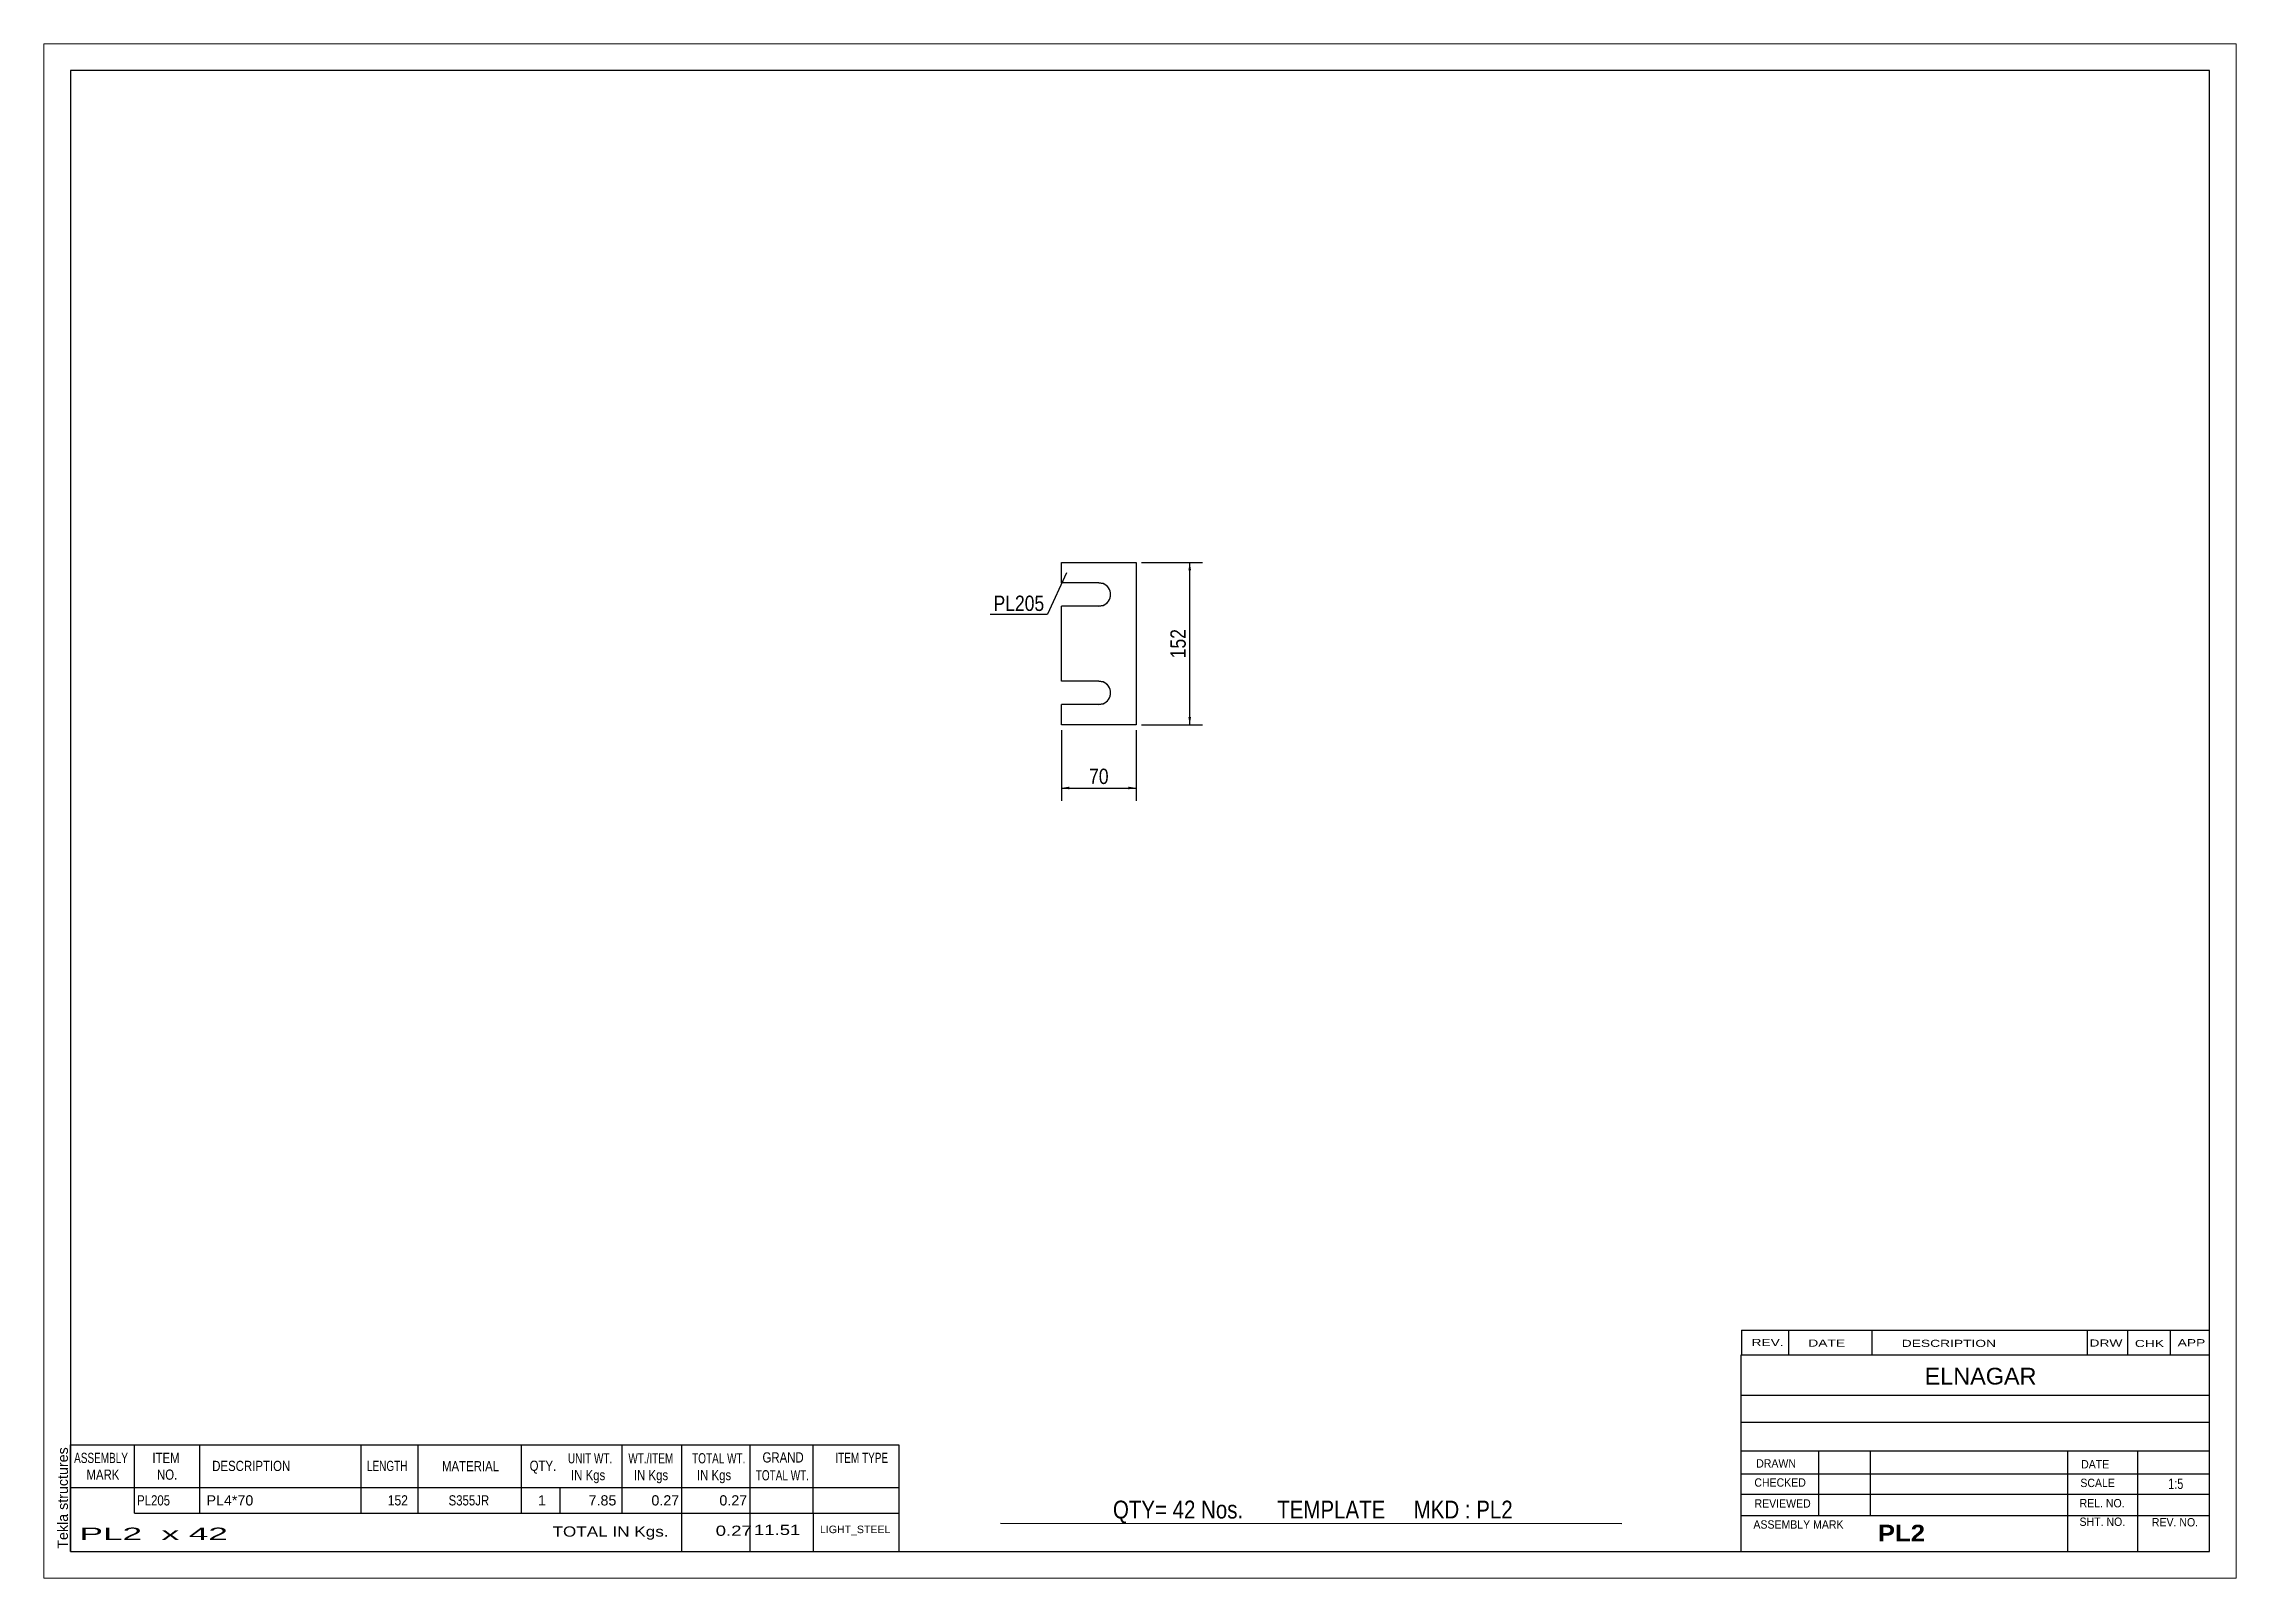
# Paper-space layout 'Layout1' of a CAD drawing. Header units: millimetres. Extents: x 0 to 410, y 0 to 287.
# The model-space entities are those that its viewports show. They can reach past a viewport. Long polylines and large blocks are cut down to what shows.
import ezdxf

# ---------------------------------------------------------------- set-up
doc = ezdxf.new("R2010")
doc.units = ezdxf.units.MM
doc.linetypes.add('DXK_LINE_DOT1', pattern=[1.8814, 0.9407, -0.9407])
doc.layers.add('Viewport layer', color=7, linetype='Continuous', plot=False)
doc.styles.add('Arial', font='ARIAL.TTF', dxfattribs={"height": 0.2})
doc.styles.add('Arial Bold', font='ARIALBD.TTF', dxfattribs={"height": 0.2})
doc.styles.add('Arial Narrow', font='ARIALN.TTF', dxfattribs={"height": 0.2})

# ---------------------------------------------------------------- blocks, each defined once
blk = doc.blocks.new('Unknown-627398279-1301')
at = {"color": 5, "linetype": 'Continuous'}
for p, q in [((214.7, 107.2), (-185.3, 107.2)), ((-185.3, 107.2), (-185.3, -169.8)), ((214.7, -169.8), (214.7, 107.2)), ((-185.3, -169.8), (214.7, -169.8))]:
    blk.add_line(p, q, dxfattribs=at)
at = {"color": 174, "linetype": 'Continuous', "style": 'Arial'}
blk.add_text('Tekla structures', height=1.9102, rotation=90, dxfattribs=at).set_placement((-185.8, -169.3))
blk = doc.blocks.new('Part-627398279-1221 - 1216')
at = {"color": 2, "linetype": 'Continuous'}
for p, q in [((0, 11.4), (0, 15.2)), ((0, 15.2), (14, 15.2)), ((14, 15.2), (14, -15.2)), ((7, 11.4), (0, 11.4)), ((7.84, 11.23), (7, 11.4)), ((0, -7), (0, 7)), ((7, 7), (0, 7)), ((7, 7), (7.84, 7.17)), ((7, -7), (0, -7)), ((7.84, -7.17), (7, -7)), ((0, -15.2), (0, -11.4)), ((7, -11.4), (0, -11.4)), ((7, -11.4), (7.84, -11.23)), ((14, -15.2), (0, -15.2))]:
    blk.add_line(p, q, dxfattribs=at)
at = {"color": 7, "linetype": 'DXK_LINE_DOT1'}
for p, q in [((7, 11.4), (7.84, 11.23)), ((7.84, 7.17), (7, 7)), ((7, -7), (7.84, -7.17)), ((7.84, -11.23), (7, -11.4))]:
    blk.add_line(p, q, dxfattribs=at)
at = {"color": 2, "linetype": 'Continuous'}
for centre in [(7, 9.2), (7, -9.2)]:
    blk.add_arc(centre, 2.2, 292.5, 67.5, dxfattribs=at)
at = {"color": 7, "linetype": 'DXK_LINE_DOT1'}
for centre in [(7, 9.2), (7, -9.2)]:
    blk.add_arc(centre, 2.2, 292.5, 67.5, dxfattribs=at)
blk = doc.blocks.new('StraightDimension-627398279-1239 - 1216')
at = {"linetype": 'Continuous'}
for points in [[(1.5, -27.25), (0, -27), (1.5, -26.75)], [(12.5, -26.75), (14, -27), (12.5, -27.25)]]:
    blk.add_hatch(color=7, dxfattribs=at).paths.add_polyline_path(points)
at = {"color": 7, "linetype": 'Continuous'}
for p, q in [((0, -16.2), (0, -29.4)), ((14, -16.2), (14, -29.4)), ((0, -27), (14, -27))]:
    blk.add_line(p, q, dxfattribs=at)
at = {"color": 0}
blk.add_wipeout([(9.428125, -26.85), (9.428125, -22.65), (4.571875, -22.65), (4.571875, -26.85)], dxfattribs=at)
at = {"color": 3, "style": 'Arial Narrow'}
blk.add_text('70', height=2.8632812, dxfattribs=at).set_placement((5.171875, -26.25))
blk = doc.blocks.new('StraightDimension-627398279-1224 - 1216')
at = {"linetype": 'Continuous'}
for points in [[(23.75, 13.7), (24, 15.2), (24.25, 13.7)], [(24.25, -13.7), (24, -15.2), (23.75, -13.7)]]:
    blk.add_hatch(color=7, dxfattribs=at).paths.add_polyline_path(points)
at = {"color": 7, "linetype": 'Continuous'}
for p, q in [((15, 15.2), (26.4, 15.2)), ((24, -15.2), (24, 15.2)), ((15, -15.2), (26.4, -15.2))]:
    blk.add_line(p, q, dxfattribs=at)
at = {"color": 0}
blk.add_wipeout([(23.85, 3.34), (19.65, 3.34), (19.65, -3.34), (23.85, -3.34)], dxfattribs=at)
at = {"color": 3, "style": 'Arial Narrow'}
blk.add_text('152', height=2.863, rotation=90.0002, dxfattribs=at).set_placement((23.25, -2.74))
blk = doc.blocks.new('CBS_CALLOFF-627398279-1309')
at = {"color": 7, "linetype": 'Continuous'}
blk.add_line((-11.42, -164.53), (104.81, -164.55), dxfattribs=at)
at = {"color": 3, "linetype": 'Continuous', "style": 'Arial Narrow'}
blk.add_text('QTY= 42 Nos.      TEMPLATE     MKD : PL2', height=3.3405, dxfattribs=at).set_placement((9.64, -163.64))
blk = doc.blocks.new('CBS_BOM-627398279-1308')
at = {"color": 7, "linetype": 'Continuous'}
for p, q in [((-185.33, -157.83), (-185.33, -149.83)), ((-185.32, -149.83), (-30.41, -149.83)), ((-173.33, -157.83), (-173.33, -149.83)), ((-161.14, -157.83), (-161.14, -149.83)), ((-130.97, -157.83), (-130.97, -149.83)), ((-120.29, -157.83), (-120.29, -149.83)), ((-100.98, -157.83), (-100.98, -149.83)), ((-82.17, -157.83), (-82.17, -149.83)), ((-70.96, -157.83), (-70.96, -149.83)), ((-58.18, -157.83), (-58.18, -149.83)), ((-46.43, -157.83), (-46.43, -149.83)), ((-30.4, -149.84), (-30.41, -157.82)), ((-185.33, -157.83), (-30.4, -157.83)), ((-185.33, -162.63), (-185.33, -157.83)), ((-173.33, -162.63), (-173.33, -157.83)), ((-161.14, -162.63), (-161.14, -157.83)), ((-130.97, -162.63), (-130.97, -157.83)), ((-120.29, -162.63), (-120.29, -157.83)), ((-100.98, -162.63), (-100.98, -157.83)), ((-93.71, -162.63), (-93.71, -157.83)), ((-82.17, -162.63), (-82.17, -157.83)), ((-70.96, -162.63), (-70.96, -157.83)), ((-58.18, -162.63), (-58.18, -157.83)), ((-46.41, -162.63), (-46.41, -157.83)), ((-30.4, -157.84), (-30.4, -162.63)), ((-185.33, -169.83), (-185.33, -162.65)), ((-173.33, -162.63), (-30.4, -162.63)), ((-70.96, -169.83), (-70.96, -162.65)), ((-58.18, -169.83), (-58.18, -162.65)), ((-46.37, -169.83), (-46.37, -162.65)), ((-30.4, -162.63), (-30.4, -169.83)), ((-185.33, -169.83), (-30.4, -169.83))]:
    blk.add_line(p, q, dxfattribs=at)
at = {"color": 3, "linetype": 'Continuous', "style": 'Arial'}
for s, height, width, p in [('ASSEMBLY', 1.91, 0.7, (-184.64, -153.26)), ('ITEM', 1.91, 0.8, (-170, -153.26)), ('UNIT WT.', 1.91, 0.7, (-92.29, -153.33)), ('WT./ITEM', 1.91, 0.7, (-80.99, -153.33)), ('TOTAL WT.', 1.91, 0.7, (-69.06, -153.33)), ('GRAND', 1.91, 0.8, (-55.9, -153.17)), ('ITEM TYPE', 1.91, 0.7, (-42.27, -153.25)), ('MARK', 1.91, 0.8, (-182.33, -156.39)), ('NO.', 1.91, 0.8, (-169.14, -156.39)), ('DESCRIPTION', 1.9102, 0.8, (-158.81, -154.76)), ('LENGTH', 1.91, 0.7, (-129.87, -154.76)), ('MATERIAL', 1.91, 0.8, (-115.84, -154.81)), ('QTY.', 1.91, 0.8, (-99.45, -154.73)), ('IN Kgs', 1.91, 0.8, (-91.71, -156.47)), ('IN Kgs', 1.91, 0.8, (-79.95, -156.47)), ('IN Kgs', 1.91, 0.8, (-68.16, -156.47)), ('TOTAL WT.', 1.91, 0.7, (-57.16, -156.51))]:
    blk.add_text(s, height=height, dxfattribs=dict(at, width=width)).set_placement(p)
at = {"color": 7, "linetype": 'Continuous', "style": 'Arial'}
for s, width, p in [('PL205', 0.8, (-172.87, -161.2)), ('152', 0.85, (-125.99, -161.2)), ('S355JR', 0.8, (-114.61, -161.2))]:
    blk.add_text(s, height=1.91, dxfattribs=dict(at, width=width)).set_placement(p)
for s, p in [('PL4*70', (-159.88, -161.2)), ('1', (-97.89, -161.2)), ('7.85', (-88.42, -161.2)), ('0.27', (-76.67, -161.2)), ('0.27', (-63.96, -161.2))]:
    blk.add_text(s, height=1.91, dxfattribs=at).set_placement(p)
at = {"color": 6, "linetype": 'Continuous', "style": 'Arial'}
for s, height, width, p in [('PL2  x 42', 2.292, 2.05, (-183.61, -167.64)), ('TOTAL IN Kgs.', 1.9102, 1.2, (-95.17, -167.03)), ('0.27', 1.91, 1.3, (-64.65, -166.88)), ('11.51', 1.91, 1.3, (-57.5, -166.72))]:
    blk.add_text(s, height=height, dxfattribs=dict(at, width=width)).set_placement(p)
blk.add_text('LIGHT_STEEL', height=1.4135, dxfattribs=at).set_placement((-45.15, -166.38))
blk = doc.blocks.new('CBS_NAME_BLOG-627398279-1310')
at = {"color": 7, "linetype": 'Continuous'}
for p, q in [((127.11, -133.05), (214.63, -133.05)), ((127.11, -169.76), (127.11, -133.05)), ((127.11, -140.59), (214.63, -140.59)), ((127.19, -145.64), (214.7, -145.64)), ((127.11, -151.01), (214.63, -151.01)), ((141.64, -163.12), (141.64, -151.02)), ((151.32, -163.09), (151.32, -151.02)), ((188.24, -169.76), (188.24, -151.03)), ((201.29, -169.76), (201.29, -151.02)), ((127.12, -155.31), (214.7, -155.29)), ((127.11, -159.06), (214.63, -159.06)), ((127.11, -163.1), (214.63, -163.1)), ((127.11, -169.8), (214.7, -169.8))]:
    blk.add_line(p, q, dxfattribs=at)
at = {"color": 3, "linetype": 'Continuous', "style": 'Arial'}
blk.add_text('ELNAGAR', height=3.133, dxfattribs=at).set_placement((161.44, -138.58))
at = {"color": 3, "linetype": 'Continuous'}
for s, height, style, width, p in [('DRAWN', 1.566, 'Arial', 0.9, (129.94, -154.12)), ('DATE', 1.566, 'Arial', 0.9, (190.71, -154.28)), ('CHECKED', 1.566, 'Arial', 0.9, (129.6, -157.69)), ('SCALE', 1.566, 'Arial', 0.9, (190.56, -157.76)), ('1:5', 1.957, 'Arial Narrow', 0.9, (207.01, -158.12)), ('ASSEMBLY MARK', 1.5663, 'Arial', 0.9, (129.42, -165.54)), ('REVIEWED', 1.566, 'Arial', 0.9, (129.63, -161.61)), ('SHT. NO.', 1.566, 'Arial', 0.9, (190.41, -165.03)), ('REL. NO.', 1.566, 'Arial', 0.9, (190.42, -161.56)), ('REV. NO.', 1.566, 'Arial', 0.9, (203.94, -165.12)), ('PL2', 3.131, 'Arial Bold', 1.1, (152.69, -167.94))]:
    blk.add_text(s, height=height, dxfattribs=dict(at, style=style, width=width)).set_placement(p)
blk = doc.blocks.new('CBS_REVISION-627398279-1311')
at = {"color": 7, "linetype": 'Continuous'}
for p, q in [((127.2, -128.42), (214.7, -128.42)), ((127.2, -128.42), (127.2, -133.05)), ((135.99, -128.42), (135.99, -133.05)), ((151.59, -128.42), (151.59, -132.99)), ((191.84, -128.42), (191.84, -133.05)), ((199.39, -128.42), (199.39, -133.05)), ((207.33, -128.42), (207.33, -133.05)), ((127.2, -133.05), (214.7, -133.05))]:
    blk.add_line(p, q, dxfattribs=at)
at = {"color": 7, "style": 'Arial Narrow', "width": 1.7}
for s, height, p in [('REV.', 1.326, (129.06, -131.37)), ('DATE', 1.326, (139.68, -131.49)), ('DESCRIPTION', 1.3257, (157.16, -131.54)), ('DRW', 1.326, (192.27, -131.48)), ('CHK', 1.326, (200.76, -131.57)), ('APP', 1.326, (208.76, -131.42))]:
    blk.add_text(s, height=height, dxfattribs=at).set_placement(p)
blk = doc.blocks.new('Mark-627398279-1242 - 1216')
at = {"color": 0}
blk.add_wipeout([(-3.19, 6.12), (-3.19, 9.12), (-12.7, 9.12), (-12.7, 6.12)], dxfattribs=at)
blk.add_wipeout([(-3.19, 6.12), (-3.19, 9.12), (-12.7, 9.12), (-12.7, 6.12)], dxfattribs=at)
at = {"color": 7, "linetype": 'Continuous'}
for p in [(0.94, 13.25), (-13.3, 5.52)]:
    blk.add_line(p, (-2.59, 5.52), dxfattribs=at)
at = {"color": 3, "style": 'Arial Narrow'}
blk.add_text('PL205', height=2.863, dxfattribs=at).set_placement((-12.7, 6.12))

msp = doc.modelspace()

# ---------------------------------------------------------------- block references
for name in ['Unknown-627398279-1301', 'Part-627398279-1221 - 1216', 'CBS_REVISION-627398279-1311', 'CBS_NAME_BLOG-627398279-1310', 'CBS_BOM-627398279-1308', 'CBS_CALLOFF-627398279-1309']:
    msp.add_blockref(name, (0, 0))

# ---------------------------------------------------------------- next in the draw order: block references
for name in ['Mark-627398279-1242 - 1216', 'StraightDimension-627398279-1239 - 1216']:
    msp.add_blockref(name, (0, 0))

# ---------------------------------------------------------------- next in the draw order: block references
msp.add_blockref('StraightDimension-627398279-1224 - 1216', (0, 0))

psp = doc.layouts.get("Layout1")

# ---------------------------------------------------------------- viewports
at = {"layer": 'Viewport layer', "view_target_point": (14.7, -31.3)}
psp.add_viewport(center=(205, 143.5), size=(410, 287), view_center_point=(0, 0), view_height=287, dxfattribs=at)

doc.saveas('drawing.dxf')
